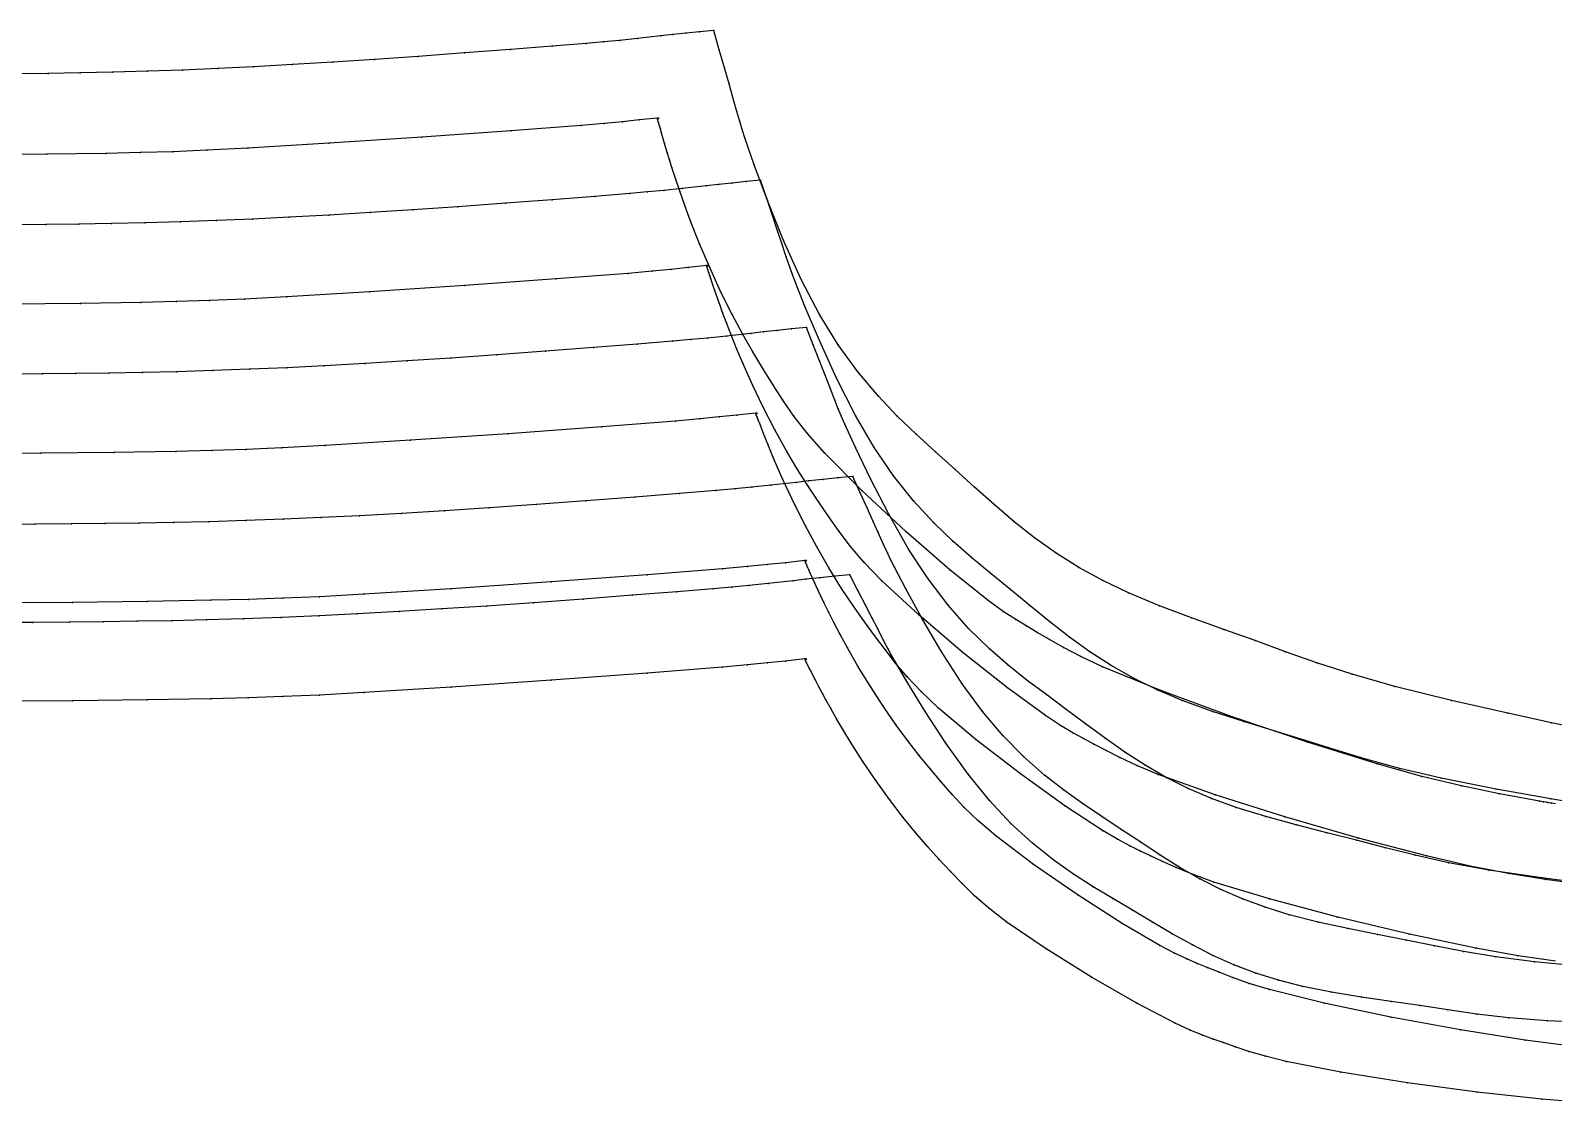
# Model space of a CAD drawing. Extents: x 50 to 2594, y 47 to 2136.
# Drawn here: x 1745.8 to 1900.7, y 1966.7 to 2075.7 of the extents above; entities that cross this region are included whole.
import ezdxf

# ---------------------------------------------------------------- set-up
doc = ezdxf.new("R2010")
doc.units = 0

# ---------------------------------------------------------------- blocks, each defined once
blk = doc.blocks.new('837.ESPALDA_XS')
at = {"layer": '1'}
blk.add_lwpolyline([(1905.279, 1974.788), (1900.09, 1975.021), (1896.156, 1975.328), (1892.876, 1975.707), (1889.952, 1976.131), (1887.086, 1976.571), (1884.175, 1976.992), (1881.151, 1977.435), (1878.122, 1977.934), (1875.197, 1978.52), (1872.731, 1979.145), (1870.404, 1979.874), (1868.181, 1980.714), (1866.03, 1981.673), (1863.96, 1982.73), (1861.919, 1983.871), (1859.897, 1985.059), (1857.886, 1986.257), (1855.87, 1987.447), (1853.862, 1988.655), (1851.872, 1989.925), (1849.906, 1991.303), (1847.69, 1993.071), (1845.501, 1995.091), (1843.326, 1997.414), (1841.149, 2000.092), (1838.889, 2003.251), (1836.787, 2006.461), (1835.02, 2009.33), (1833.764, 2011.467), (1833.339, 2012.218), (1832.981, 2012.881), (1832.565, 2013.684), (1831.964, 2014.857), (1831.396, 2015.962), (1830.714, 2017.286), (1829.947, 2018.773), (1829.125, 2020.366), (1827.588, 2020.222), (1826.085, 2020.067), (1824.659, 2019.91), (1823.355, 2019.763), (1820.812, 2019.48), (1818.863, 2019.276), (1817.13, 2019.111), (1815.233, 2018.946), (1811.533, 2018.642), (1806.998, 2018.284), (1802.011, 2017.902), (1796.954, 2017.528), (1792.185, 2017.191), (1787.655, 2016.89), (1783.296, 2016.623), (1779.042, 2016.388), (1775.152, 2016.196), (1771.298, 2016.03), (1767.486, 2015.891), (1763.72, 2015.78), (1760.175, 2015.7), (1756.672, 2015.64), (1753.208, 2015.595), (1749.778, 2015.557), (1746.046, 2015.523), (1742.167, 2015.51)], dxfattribs=at)
at = {"layer": '14'}
blk.add_lwpolyline([(1903.667, 1966.706), (1899.495, 1967.038), (1892.936, 1967.751), (1885.825, 1968.701), (1879.046, 1969.779), (1873.486, 1970.878), (1871.388, 1971.408), (1869.704, 1971.91), (1868.316, 1972.378), (1867.104, 1972.807), (1866.074, 1973.164), (1864.984, 1973.561), (1863.729, 1974.073), (1862.204, 1974.776), (1858.322, 1976.813), (1853.72, 1979.461), (1849.094, 1982.327), (1845.14, 1985.018), (1843.27, 1986.461), (1841.785, 1987.755), (1840.538, 1988.973), (1839.382, 1990.187), (1838.231, 1991.422), (1837.038, 1992.739), (1835.813, 1994.15), (1834.565, 1995.673), (1833.153, 1997.521), (1831.769, 1999.451), (1830.459, 2001.383), (1829.266, 2003.239), (1828.479, 2004.528), (1827.784, 2005.709), (1827.185, 2006.762), (1826.686, 2007.665), (1826.347, 2008.293), (1826.014, 2008.921), (1825.627, 2009.665), (1825.126, 2010.636), (1824.998, 2010.886), (1824.862, 2011.149), (1824.72, 2011.425), (1824.573, 2011.71), (1824.68, 2011.779), (1824.691, 2011.81), (1824.638, 2011.815), (1824.554, 2011.808), (1822.58, 2011.597), (1820.752, 2011.401), (1818.736, 2011.198), (1816.194, 2010.967), (1808.514, 2010.352), (1798.756, 2009.639), (1788.592, 2008.944), (1779.692, 2008.386), (1775.203, 2008.141), (1771.455, 2007.976), (1767.94, 2007.861), (1764.151, 2007.77), (1757.678, 2007.645), (1750.086, 2007.55), (1741.805, 2007.526)], dxfattribs=at)
at = {"layer": '2'}
for p in [(1829.125, 2020.366), (1824.573, 2011.71)]:
    blk.add_point(p, dxfattribs=at)
at = {"layer": '3'}
for p in [(1823.355, 2019.763), (1824.659, 2019.91), (1826.085, 2020.067), (1827.588, 2020.222), (1806.998, 2018.284), (1811.533, 2018.642), (1815.233, 2018.946), (1817.13, 2019.111), (1818.863, 2019.276), (1820.812, 2019.48), (1829.947, 2018.773), (1783.296, 2016.623), (1787.655, 2016.89), (1792.185, 2017.191), (1796.954, 2017.528), (1802.011, 2017.902), (1830.714, 2017.286), (1746.046, 2015.523), (1749.778, 2015.557), (1753.208, 2015.595), (1756.672, 2015.64), (1760.175, 2015.7), (1763.72, 2015.78), (1767.486, 2015.891), (1771.298, 2016.03), (1775.152, 2016.196), (1779.042, 2016.388), (1831.396, 2015.962), (1831.964, 2014.857), (1832.565, 2013.684), (1832.981, 2012.881), (1833.339, 2012.218), (1816.194, 2010.967), (1818.736, 2011.198), (1820.752, 2011.401), (1822.58, 2011.597), (1824.554, 2011.808), (1824.638, 2011.815), (1824.68, 2011.779), (1824.691, 2011.81), (1824.72, 2011.425), (1824.862, 2011.149), (1824.998, 2010.886), (1825.126, 2010.636), (1833.764, 2011.467), (1788.592, 2008.944), (1798.756, 2009.639), (1808.514, 2010.352), (1825.627, 2009.665), (1826.014, 2008.921), (1835.02, 2009.33), (1750.086, 2007.55), (1757.678, 2007.645), (1764.151, 2007.77), (1767.94, 2007.861), (1771.455, 2007.976), (1775.203, 2008.141), (1779.692, 2008.386), (1826.347, 2008.293), (1826.686, 2007.665), (1827.185, 2006.762), (1836.787, 2006.461), (1827.784, 2005.709), (1828.479, 2004.528), (1829.266, 2003.239), (1838.889, 2003.251), (1830.459, 2001.383), (1841.149, 2000.092), (1831.769, 1999.451), (1833.153, 1997.521), (1843.326, 1997.414), (1834.565, 1995.673), (1845.501, 1995.091), (1835.813, 1994.15), (1837.038, 1992.739), (1847.69, 1993.071), (1838.231, 1991.422), (1849.906, 1991.303), (1839.382, 1990.187), (1840.538, 1988.973), (1851.872, 1989.925), (1841.785, 1987.755), (1853.862, 1988.655), (1855.87, 1987.447), (1843.27, 1986.461), (1857.886, 1986.257), (1845.14, 1985.018), (1859.897, 1985.059), (1861.919, 1983.871), (1863.96, 1982.73), (1849.094, 1982.327), (1866.03, 1981.673), (1853.72, 1979.461), (1868.181, 1980.714), (1870.404, 1979.874), (1872.731, 1979.145), (1875.197, 1978.52), (1878.122, 1977.934), (1858.322, 1976.813), (1881.151, 1977.435), (1884.175, 1976.992), (1887.086, 1976.571), (1889.952, 1976.131), (1892.876, 1975.707), (1896.156, 1975.328), (1900.09, 1975.021), (1862.204, 1974.776), (1863.729, 1974.073), (1864.984, 1973.561), (1866.074, 1973.164), (1867.104, 1972.807), (1868.316, 1972.378), (1869.704, 1971.91), (1871.388, 1971.408), (1873.486, 1970.878), (1879.046, 1969.779), (1885.825, 1968.701), (1892.936, 1967.751), (1899.495, 1967.038)]:
    blk.add_point(p, dxfattribs=at)
blk = doc.blocks.new('837.ESPALDA_S')
at = {"layer": '1'}
blk.add_lwpolyline([(1903.991, 1980.512), (1898.766, 1981.009), (1894.811, 1981.518), (1891.52, 1982.067), (1888.59, 1982.642), (1885.719, 1983.231), (1882.803, 1983.803), (1879.774, 1984.403), (1876.742, 1985.059), (1873.819, 1985.799), (1871.362, 1986.554), (1869.05, 1987.407), (1866.849, 1988.368), (1864.726, 1989.445), (1862.691, 1990.616), (1860.688, 1991.871), (1858.708, 1993.172), (1856.739, 1994.482), (1854.764, 1995.785), (1852.799, 1997.106), (1850.854, 1998.488), (1848.94, 1999.978), (1846.792, 2001.875), (1844.685, 2004.024), (1842.607, 2006.479), (1840.546, 2009.291), (1838.424, 2012.594), (1836.465, 2015.94), (1834.827, 2018.925), (1833.667, 2021.145), (1833.275, 2021.925), (1832.948, 2022.612), (1832.569, 2023.443), (1832.021, 2024.657), (1831.504, 2025.801), (1830.882, 2027.172), (1830.183, 2028.712), (1829.434, 2030.361), (1827.895, 2030.217), (1826.39, 2030.061), (1824.962, 2029.904), (1823.656, 2029.757), (1821.109, 2029.474), (1819.157, 2029.269), (1817.422, 2029.103), (1815.522, 2028.938), (1811.817, 2028.634), (1807.275, 2028.275), (1802.281, 2027.892), (1797.216, 2027.518), (1792.44, 2027.18), (1787.904, 2026.879), (1783.539, 2026.612), (1779.278, 2026.376), (1775.382, 2026.184), (1771.523, 2026.017), (1767.705, 2025.878), (1763.933, 2025.767), (1760.383, 2025.686), (1756.876, 2025.627), (1753.406, 2025.581), (1749.971, 2025.543), (1746.234, 2025.509), (1742.349, 2025.496)], dxfattribs=at)
at = {"layer": '14'}
blk.add_lwpolyline([(1901.999, 1972.504), (1897.814, 1973.043), (1891.246, 1974.084), (1884.132, 1975.39), (1877.36, 1976.809), (1871.815, 1978.19), (1869.728, 1978.826), (1868.058, 1979.414), (1866.683, 1979.954), (1865.484, 1980.446), (1864.464, 1980.856), (1863.386, 1981.309), (1862.148, 1981.886), (1860.647, 1982.669), (1856.838, 1984.911), (1852.334, 1987.804), (1847.817, 1990.918), (1843.969, 1993.822), (1842.157, 1995.367), (1840.725, 1996.743), (1839.529, 1998.03), (1838.425, 1999.309), (1837.327, 2000.61), (1836.191, 2001.994), (1835.026, 2003.476), (1833.845, 2005.071), (1832.514, 2007.001), (1831.216, 2009.012), (1829.991, 2011.022), (1828.882, 2012.95), (1828.152, 2014.286), (1827.511, 2015.51), (1826.96, 2016.599), (1826.502, 2017.533), (1826.191, 2018.182), (1825.887, 2018.831), (1825.534, 2019.599), (1825.077, 2020.602), (1824.96, 2020.859), (1824.836, 2021.131), (1824.707, 2021.415), (1824.573, 2021.71), (1824.68, 2021.779), (1824.691, 2021.81), (1824.638, 2021.815), (1824.554, 2021.808), (1822.58, 2021.597), (1820.752, 2021.401), (1818.736, 2021.198), (1816.194, 2020.967), (1808.514, 2020.352), (1798.756, 2019.639), (1788.592, 2018.944), (1779.692, 2018.386), (1775.203, 2018.141), (1771.455, 2017.976), (1767.94, 2017.861), (1764.151, 2017.77), (1757.678, 2017.645), (1750.086, 2017.55), (1741.805, 2017.526)], dxfattribs=at)
at = {"layer": '2'}
for p in [(1829.434, 2030.361), (1824.573, 2021.71)]:
    blk.add_point(p, dxfattribs=at)
at = {"layer": '3'}
for p in [(1817.422, 2029.103), (1819.157, 2029.269), (1821.109, 2029.474), (1823.656, 2029.757), (1824.962, 2029.904), (1826.39, 2030.061), (1827.895, 2030.217), (1797.216, 2027.518), (1802.281, 2027.892), (1807.275, 2028.275), (1811.817, 2028.634), (1815.522, 2028.938), (1830.183, 2028.712), (1771.523, 2026.017), (1775.382, 2026.184), (1779.278, 2026.376), (1783.539, 2026.612), (1787.904, 2026.879), (1792.44, 2027.18), (1830.882, 2027.172), (1746.234, 2025.509), (1749.971, 2025.543), (1753.406, 2025.581), (1756.876, 2025.627), (1760.383, 2025.686), (1763.933, 2025.767), (1767.705, 2025.878), (1831.504, 2025.801), (1832.021, 2024.657), (1832.569, 2023.443), (1820.752, 2021.401), (1822.58, 2021.597), (1824.554, 2021.808), (1824.638, 2021.815), (1824.68, 2021.779), (1824.691, 2021.81), (1824.707, 2021.415), (1832.948, 2022.612), (1833.275, 2021.925), (1808.514, 2020.352), (1816.194, 2020.967), (1818.736, 2021.198), (1824.836, 2021.131), (1824.96, 2020.859), (1825.077, 2020.602), (1833.667, 2021.145), (1779.692, 2018.386), (1788.592, 2018.944), (1798.756, 2019.639), (1825.534, 2019.599), (1825.887, 2018.831), (1826.191, 2018.182), (1834.827, 2018.925), (1750.086, 2017.55), (1757.678, 2017.645), (1764.151, 2017.77), (1767.94, 2017.861), (1771.455, 2017.976), (1775.203, 2018.141), (1826.502, 2017.533), (1826.96, 2016.599), (1827.511, 2015.51), (1836.465, 2015.94), (1828.152, 2014.286), (1828.882, 2012.95), (1838.424, 2012.594), (1829.991, 2011.022), (1831.216, 2009.012), (1840.546, 2009.291), (1832.514, 2007.001), (1842.607, 2006.479), (1833.845, 2005.071), (1835.026, 2003.476), (1844.685, 2004.024), (1836.191, 2001.994), (1846.792, 2001.875), (1837.327, 2000.61), (1848.94, 1999.978), (1838.425, 1999.309), (1839.529, 1998.03), (1850.854, 1998.488), (1840.725, 1996.743), (1852.799, 1997.106), (1842.157, 1995.367), (1854.764, 1995.785), (1843.969, 1993.822), (1856.739, 1994.482), (1858.708, 1993.172), (1860.688, 1991.871), (1847.817, 1990.918), (1862.691, 1990.616), (1864.726, 1989.445), (1852.334, 1987.804), (1866.849, 1988.368), (1869.05, 1987.407), (1871.362, 1986.554), (1873.819, 1985.799), (1856.838, 1984.911), (1876.742, 1985.059), (1879.774, 1984.403), (1860.647, 1982.669), (1882.803, 1983.803), (1885.719, 1983.231), (1888.59, 1982.642), (1862.148, 1981.886), (1863.386, 1981.309), (1891.52, 1982.067), (1894.811, 1981.518), (1898.766, 1981.009), (1864.464, 1980.856), (1865.484, 1980.446), (1866.683, 1979.954), (1868.058, 1979.414), (1869.728, 1978.826), (1871.815, 1978.19), (1877.36, 1976.809), (1884.132, 1975.39), (1891.246, 1974.084), (1897.814, 1973.043)]:
    blk.add_point(p, dxfattribs=at)
blk = doc.blocks.new('837.ESPALDA_M')
at = {"layer": '1'}
blk.add_lwpolyline([(1904.904, 1988.84), (1899.509, 1989.542), (1894.102, 1990.347), (1890.016, 1991.095), (1886.624, 1991.847), (1883.608, 1992.607), (1880.654, 1993.378), (1877.653, 1994.134), (1874.535, 1994.926), (1871.418, 1995.776), (1868.418, 1996.707), (1865.905, 1997.628), (1863.547, 1998.643), (1861.31, 1999.763), (1859.162, 2001), (1857.11, 2002.331), (1855.096, 2003.747), (1853.108, 2005.209), (1851.133, 2006.681), (1849.15, 2008.145), (1847.179, 2009.627), (1845.233, 2011.172), (1843.324, 2012.828), (1841.195, 2014.919), (1839.122, 2017.271), (1837.096, 2019.939), (1835.108, 2022.978), (1833.083, 2026.53), (1831.23, 2030.118), (1829.691, 2033.314), (1828.607, 2035.687), (1828.243, 2036.52), (1827.94, 2037.252), (1827.592, 2038.138), (1827.089, 2039.431), (1826.614, 2040.649), (1826.043, 2042.11), (1825.402, 2043.75), (1824.713, 2045.506), (1823.209, 2045.366), (1821.737, 2045.213), (1820.341, 2045.06), (1819.065, 2044.917), (1816.574, 2044.64), (1814.666, 2044.439), (1812.969, 2044.278), (1811.112, 2044.116), (1807.49, 2043.819), (1803.05, 2043.468), (1798.167, 2043.094), (1793.216, 2042.728), (1788.546, 2042.399), (1784.111, 2042.105), (1779.844, 2041.843), (1775.678, 2041.613), (1771.87, 2041.425), (1768.097, 2041.263), (1764.364, 2041.127), (1760.677, 2041.018), (1757.206, 2040.94), (1753.777, 2040.882), (1750.385, 2040.837), (1747.027, 2040.801), (1743.373, 2040.767)], dxfattribs=at)
at = {"layer": '14'}
blk.add_lwpolyline([(1900.905, 1981.064), (1897.099, 1981.627), (1892.795, 1982.409), (1886.05, 1983.838), (1878.756, 1985.57), (1871.82, 1987.402), (1866.153, 1989.128), (1864.028, 1989.898), (1862.33, 1990.597), (1860.935, 1991.229), (1859.72, 1991.802), (1858.686, 1992.281), (1857.595, 1992.808), (1856.344, 1993.472), (1854.831, 1994.363), (1851.008, 1996.887), (1846.5, 2000.123), (1841.991, 2003.589), (1838.161, 2006.801), (1836.368, 2008.497), (1834.959, 2009.998), (1833.79, 2011.395), (1832.715, 2012.778), (1831.649, 2014.184), (1830.546, 2015.677), (1829.42, 2017.274), (1828.282, 2018.988), (1827.007, 2021.058), (1825.771, 2023.209), (1824.611, 2025.355), (1823.565, 2027.41), (1822.881, 2028.833), (1822.283, 2030.134), (1821.771, 2031.291), (1821.346, 2032.283), (1821.059, 2032.971), (1820.779, 2033.66), (1820.455, 2034.473), (1820.035, 2035.536), (1819.928, 2035.808), (1819.815, 2036.096), (1819.696, 2036.398), (1819.573, 2036.71), (1819.677, 2036.777), (1819.688, 2036.807), (1819.636, 2036.812), (1819.554, 2036.806), (1817.628, 2036.602), (1815.844, 2036.412), (1813.875, 2036.216), (1811.395, 2035.992), (1803.898, 2035.399), (1794.374, 2034.712), (1784.453, 2034.044), (1775.766, 2033.507), (1771.385, 2033.272), (1767.727, 2033.114), (1764.296, 2033.005), (1760.598, 2032.919), (1754.28, 2032.803), (1746.87, 2032.717), (1738.788, 2032.702)], dxfattribs=at)
at = {"layer": '2'}
for p in [(1824.713, 2045.506), (1819.573, 2036.71)]:
    blk.add_point(p, dxfattribs=at)
at = {"layer": '3'}
for p in [(1816.574, 2044.64), (1819.065, 2044.917), (1820.341, 2045.06), (1821.737, 2045.213), (1823.209, 2045.366), (1798.167, 2043.094), (1803.05, 2043.468), (1807.49, 2043.819), (1811.112, 2044.116), (1812.969, 2044.278), (1814.666, 2044.439), (1825.402, 2043.75), (1771.87, 2041.425), (1775.678, 2041.613), (1779.844, 2041.843), (1784.111, 2042.105), (1788.546, 2042.399), (1793.216, 2042.728), (1826.043, 2042.11), (1747.027, 2040.801), (1750.385, 2040.837), (1753.777, 2040.882), (1757.206, 2040.94), (1760.677, 2041.018), (1764.364, 2041.127), (1768.097, 2041.263), (1826.614, 2040.649), (1827.089, 2039.431), (1819.554, 2036.806), (1819.636, 2036.812), (1819.677, 2036.777), (1819.688, 2036.807), (1827.592, 2038.138), (1827.94, 2037.252), (1803.898, 2035.399), (1811.395, 2035.992), (1813.875, 2036.216), (1815.844, 2036.412), (1817.628, 2036.602), (1819.696, 2036.398), (1819.815, 2036.096), (1819.928, 2035.808), (1820.035, 2035.536), (1828.243, 2036.52), (1828.607, 2035.687), (1784.453, 2034.044), (1794.374, 2034.712), (1820.455, 2034.473), (1820.779, 2033.66), (1746.87, 2032.717), (1754.28, 2032.803), (1760.598, 2032.919), (1764.296, 2033.005), (1767.727, 2033.114), (1771.385, 2033.272), (1775.766, 2033.507), (1821.059, 2032.971), (1821.346, 2032.283), (1829.691, 2033.314), (1821.771, 2031.291), (1822.283, 2030.134), (1831.23, 2030.118), (1822.881, 2028.833), (1823.565, 2027.41), (1833.083, 2026.53), (1824.611, 2025.355), (1825.771, 2023.209), (1835.108, 2022.978), (1827.007, 2021.058), (1837.096, 2019.939), (1828.282, 2018.988), (1829.42, 2017.274), (1839.122, 2017.271), (1830.546, 2015.677), (1831.649, 2014.184), (1841.195, 2014.919), (1832.715, 2012.778), (1843.324, 2012.828), (1833.79, 2011.395), (1845.233, 2011.172), (1834.959, 2009.998), (1847.179, 2009.627), (1836.368, 2008.497), (1849.15, 2008.145), (1838.161, 2006.801), (1851.133, 2006.681), (1853.108, 2005.209), (1841.991, 2003.589), (1855.096, 2003.747), (1857.11, 2002.331), (1846.5, 2000.123), (1859.162, 2001), (1861.31, 1999.763), (1863.547, 1998.643), (1851.008, 1996.887), (1865.905, 1997.628), (1868.418, 1996.707), (1871.418, 1995.776), (1854.831, 1994.363), (1856.344, 1993.472), (1874.535, 1994.926), (1877.653, 1994.134), (1880.654, 1993.378), (1857.595, 1992.808), (1858.686, 1992.281), (1883.608, 1992.607), (1886.624, 1991.847), (1859.72, 1991.802), (1860.935, 1991.229), (1862.33, 1990.597), (1890.016, 1991.095), (1894.102, 1990.347), (1864.028, 1989.898), (1866.153, 1989.128), (1899.509, 1989.542), (1871.82, 1987.402), (1878.756, 1985.57), (1886.05, 1983.838), (1892.795, 1982.409), (1897.099, 1981.627)]:
    blk.add_point(p, dxfattribs=at)
blk = doc.blocks.new('837.ESPALDA_L')
at = {"layer": '1'}
blk.add_lwpolyline([(1904.687, 1996.847), (1900.41, 1997.573), (1894.846, 1998.576), (1889.273, 1999.688), (1885.07, 2000.672), (1881.587, 2001.626), (1878.495, 2002.568), (1875.468, 2003.519), (1872.391, 2004.457), (1869.194, 2005.437), (1866.001, 2006.478), (1862.935, 2007.597), (1860.373, 2008.681), (1857.977, 2009.855), (1855.712, 2011.132), (1853.545, 2012.526), (1851.482, 2014.012), (1849.464, 2015.584), (1847.475, 2017.203), (1845.499, 2018.832), (1843.515, 2020.453), (1841.545, 2022.091), (1839.603, 2023.795), (1837.706, 2025.611), (1835.602, 2027.89), (1833.57, 2030.437), (1831.603, 2033.31), (1829.693, 2036.566), (1827.772, 2040.356), (1826.032, 2044.176), (1824.596, 2047.571), (1823.592, 2050.09), (1823.257, 2050.973), (1822.98, 2051.749), (1822.663, 2052.686), (1822.207, 2054.054), (1821.776, 2055.343), (1821.258, 2056.888), (1820.675, 2058.623), (1820.05, 2060.482), (1818.58, 2060.345), (1817.141, 2060.198), (1815.776, 2060.049), (1814.529, 2059.91), (1812.094, 2059.641), (1810.229, 2059.447), (1808.57, 2059.291), (1806.755, 2059.135), (1803.214, 2058.847), (1798.874, 2058.508), (1794.101, 2058.147), (1789.261, 2057.794), (1784.697, 2057.476), (1780.361, 2057.192), (1776.19, 2056.94), (1772.118, 2056.719), (1768.396, 2056.539), (1764.708, 2056.383), (1761.059, 2056.254), (1757.455, 2056.151), (1754.062, 2056.077), (1750.71, 2056.023), (1747.395, 2055.982), (1744.113, 2055.95)], dxfattribs=at)
at = {"layer": '14'}
blk.add_lwpolyline([(1903.824, 1988.829), (1899.876, 1989.367), (1896.116, 1989.978), (1892.198, 1990.75), (1887.776, 1991.775), (1880.855, 1993.592), (1873.379, 1995.751), (1866.281, 1997.995), (1860.492, 2000.066), (1858.327, 2000.971), (1856.601, 2001.779), (1855.187, 2002.504), (1853.956, 2003.158), (1852.909, 2003.707), (1851.803, 2004.307), (1850.539, 2005.057), (1849.016, 2006.056), (1845.178, 2008.864), (1840.666, 2012.443), (1836.164, 2016.259), (1832.354, 2019.78), (1830.579, 2021.627), (1829.194, 2023.253), (1828.051, 2024.76), (1827.006, 2026.247), (1825.97, 2027.757), (1824.901, 2029.361), (1823.813, 2031.071), (1822.719, 2032.905), (1821.501, 2035.114), (1820.326, 2037.406), (1819.23, 2039.688), (1818.249, 2041.871), (1817.61, 2043.379), (1817.055, 2044.758), (1816.581, 2045.983), (1816.191, 2047.032), (1815.927, 2047.76), (1815.671, 2048.488), (1815.376, 2049.347), (1814.994, 2050.47), (1814.896, 2050.758), (1814.793, 2051.062), (1814.685, 2051.38), (1814.573, 2051.71), (1814.675, 2051.776), (1814.685, 2051.805), (1814.635, 2051.81), (1814.555, 2051.803), (1812.675, 2051.606), (1810.935, 2051.423), (1809.015, 2051.233), (1806.595, 2051.018), (1799.282, 2050.446), (1789.992, 2049.785), (1780.315, 2049.143), (1771.84, 2048.627), (1767.567, 2048.402), (1763.998, 2048.251), (1760.652, 2048.149), (1757.045, 2048.068), (1750.882, 2047.961), (1743.654, 2047.885)], dxfattribs=at)
at = {"layer": '2'}
for p in [(1820.05, 2060.482), (1814.573, 2051.71)]:
    blk.add_point(p, dxfattribs=at)
at = {"layer": '3'}
for p in [(1815.776, 2060.049), (1817.141, 2060.198), (1818.58, 2060.345), (1798.874, 2058.508), (1803.214, 2058.847), (1806.755, 2059.135), (1808.57, 2059.291), (1810.229, 2059.447), (1812.094, 2059.641), (1814.529, 2059.91), (1820.675, 2058.623), (1776.19, 2056.94), (1780.361, 2057.192), (1784.697, 2057.476), (1789.261, 2057.794), (1794.101, 2058.147), (1821.258, 2056.888), (1747.395, 2055.982), (1750.71, 2056.023), (1754.062, 2056.077), (1757.455, 2056.151), (1761.059, 2056.254), (1764.708, 2056.383), (1768.396, 2056.539), (1772.118, 2056.719), (1821.776, 2055.343), (1822.207, 2054.054), (1822.663, 2052.686), (1806.595, 2051.018), (1809.015, 2051.233), (1810.935, 2051.423), (1812.675, 2051.606), (1814.555, 2051.803), (1814.635, 2051.81), (1814.675, 2051.776), (1814.685, 2051.805), (1814.685, 2051.38), (1814.793, 2051.062), (1814.896, 2050.758), (1822.98, 2051.749), (1823.257, 2050.973), (1780.315, 2049.143), (1789.992, 2049.785), (1799.282, 2050.446), (1814.994, 2050.47), (1815.376, 2049.347), (1823.592, 2050.09), (1750.882, 2047.961), (1757.045, 2048.068), (1760.652, 2048.149), (1763.998, 2048.251), (1767.567, 2048.402), (1771.84, 2048.627), (1815.671, 2048.488), (1815.927, 2047.76), (1816.191, 2047.032), (1824.596, 2047.571), (1816.581, 2045.983), (1817.055, 2044.758), (1817.61, 2043.379), (1826.032, 2044.176), (1818.249, 2041.871), (1827.772, 2040.356), (1819.23, 2039.688), (1820.326, 2037.406), (1829.693, 2036.566), (1821.501, 2035.114), (1822.719, 2032.905), (1831.603, 2033.31), (1823.813, 2031.071), (1824.901, 2029.361), (1833.57, 2030.437), (1825.97, 2027.757), (1835.602, 2027.89), (1827.006, 2026.247), (1828.051, 2024.76), (1837.706, 2025.611), (1829.194, 2023.253), (1839.603, 2023.795), (1830.579, 2021.627), (1841.545, 2022.091), (1832.354, 2019.78), (1843.515, 2020.453), (1845.499, 2018.832), (1847.475, 2017.203), (1836.164, 2016.259), (1849.464, 2015.584), (1851.482, 2014.012), (1840.666, 2012.443), (1853.545, 2012.526), (1855.712, 2011.132), (1857.977, 2009.855), (1845.178, 2008.864), (1860.373, 2008.681), (1862.935, 2007.597), (1849.016, 2006.056), (1866.001, 2006.478), (1850.539, 2005.057), (1851.803, 2004.307), (1869.194, 2005.437), (1872.391, 2004.457), (1852.909, 2003.707), (1853.956, 2003.158), (1875.468, 2003.519), (1855.187, 2002.504), (1856.601, 2001.779), (1878.495, 2002.568), (1881.587, 2001.626), (1858.327, 2000.971), (1860.492, 2000.066), (1885.07, 2000.672), (1889.273, 1999.688), (1894.846, 1998.576), (1866.281, 1997.995), (1900.41, 1997.573), (1873.379, 1995.751), (1880.855, 1993.592), (1887.776, 1991.775), (1892.198, 1990.75), (1896.116, 1989.978), (1899.876, 1989.367)]:
    blk.add_point(p, dxfattribs=at)
blk = doc.blocks.new('837.ESPALDA_XL')
at = {"layer": '1'}
blk.add_lwpolyline([(1902.247, 2004.949), (1900.478, 2005.322), (1896.054, 2006.284), (1890.301, 2007.596), (1884.545, 2009.022), (1880.211, 2010.249), (1876.625, 2011.41), (1873.447, 2012.541), (1870.337, 2013.677), (1867.174, 2014.802), (1863.889, 2015.977), (1860.61, 2017.215), (1857.468, 2018.528), (1854.848, 2019.781), (1852.407, 2021.12), (1850.107, 2022.56), (1847.915, 2024.116), (1845.836, 2025.764), (1843.807, 2027.5), (1841.811, 2029.283), (1839.829, 2031.076), (1837.839, 2032.86), (1835.863, 2034.663), (1833.92, 2036.531), (1832.03, 2038.515), (1829.946, 2040.992), (1827.949, 2043.745), (1826.036, 2046.834), (1824.202, 2050.32), (1822.381, 2054.363), (1820.749, 2058.428), (1819.415, 2062.036), (1818.489, 2064.71), (1818.182, 2065.647), (1817.93, 2066.469), (1817.645, 2067.461), (1817.235, 2068.909), (1816.848, 2070.273), (1816.382, 2071.909), (1815.857, 2073.746), (1815.295, 2075.713), (1813.859, 2075.579), (1812.454, 2075.435), (1811.122, 2075.289), (1809.903, 2075.153), (1807.526, 2074.89), (1805.705, 2074.7), (1804.086, 2074.546), (1802.313, 2074.393), (1798.856, 2074.111), (1794.618, 2073.779), (1789.958, 2073.424), (1785.232, 2073.078), (1780.776, 2072.766), (1776.543, 2072.487), (1772.47, 2072.24), (1768.494, 2072.022), (1764.86, 2071.845), (1761.259, 2071.692), (1757.696, 2071.564), (1754.177, 2071.463), (1750.864, 2071.39), (1747.592, 2071.336), (1744.355, 2071.295)], dxfattribs=at)
at = {"layer": '14'}
blk.add_lwpolyline([(1900.898, 1997.064), (1900.485, 1997.134), (1900.076, 1997.204), (1899.672, 1997.273), (1899.272, 1997.343), (1895.2, 1998.084), (1891.327, 1998.891), (1887.298, 1999.873), (1882.757, 2001.141), (1875.66, 2003.346), (1868.003, 2005.932), (1860.741, 2008.587), (1854.831, 2011.004), (1852.626, 2012.043), (1850.873, 2012.961), (1849.44, 2013.779), (1848.193, 2014.515), (1847.131, 2015.132), (1846.011, 2015.806), (1844.735, 2016.643), (1843.2, 2017.75), (1839.348, 2020.84), (1834.832, 2024.762), (1830.337, 2028.93), (1826.547, 2032.759), (1824.791, 2034.757), (1823.428, 2036.509), (1822.312, 2038.124), (1821.297, 2039.716), (1820.291, 2041.331), (1819.257, 2043.044), (1818.207, 2044.869), (1817.157, 2046.822), (1815.994, 2049.17), (1814.881, 2051.602), (1813.85, 2054.022), (1812.932, 2056.332), (1812.34, 2057.926), (1811.827, 2059.382), (1811.392, 2060.676), (1811.036, 2061.782), (1810.796, 2062.549), (1810.564, 2063.316), (1810.297, 2064.221), (1809.952, 2065.403), (1809.864, 2065.707), (1809.771, 2066.027), (1809.674, 2066.363), (1809.573, 2066.71), (1809.672, 2066.774), (1809.682, 2066.802), (1809.634, 2066.807), (1809.556, 2066.801), (1807.723, 2066.611), (1806.027, 2066.434), (1804.155, 2066.251), (1801.796, 2066.043), (1794.667, 2065.493), (1785.61, 2064.858), (1776.176, 2064.241), (1767.915, 2063.748), (1763.749, 2063.533), (1760.27, 2063.389), (1757.008, 2063.292), (1753.492, 2063.218), (1747.484, 2063.119), (1740.439, 2063.052)], dxfattribs=at)
at = {"layer": '2'}
for p in [(1815.295, 2075.713), (1809.573, 2066.71)]:
    blk.add_point(p, dxfattribs=at)
at = {"layer": '3'}
for p in [(1813.859, 2075.579), (1798.856, 2074.111), (1802.313, 2074.393), (1804.086, 2074.546), (1805.705, 2074.7), (1807.526, 2074.89), (1809.903, 2075.153), (1811.122, 2075.289), (1812.454, 2075.435), (1776.543, 2072.487), (1780.776, 2072.766), (1785.232, 2073.078), (1789.958, 2073.424), (1794.618, 2073.779), (1815.857, 2073.746), (1747.592, 2071.336), (1750.864, 2071.39), (1754.177, 2071.463), (1757.696, 2071.564), (1761.259, 2071.692), (1764.86, 2071.845), (1768.494, 2072.022), (1772.47, 2072.24), (1816.382, 2071.909), (1816.848, 2070.273), (1817.235, 2068.909), (1804.155, 2066.251), (1806.027, 2066.434), (1807.723, 2066.611), (1809.556, 2066.801), (1809.634, 2066.807), (1809.672, 2066.774), (1809.674, 2066.363), (1809.682, 2066.802), (1817.645, 2067.461), (1817.93, 2066.469), (1785.61, 2064.858), (1794.667, 2065.493), (1801.796, 2066.043), (1809.771, 2066.027), (1809.864, 2065.707), (1809.952, 2065.403), (1818.182, 2065.647), (1818.489, 2064.71), (1747.484, 2063.119), (1753.492, 2063.218), (1757.008, 2063.292), (1760.27, 2063.389), (1763.749, 2063.533), (1767.915, 2063.748), (1776.176, 2064.241), (1810.297, 2064.221), (1810.564, 2063.316), (1810.796, 2062.549), (1811.036, 2061.782), (1819.415, 2062.036), (1811.392, 2060.676), (1811.827, 2059.382), (1812.34, 2057.926), (1820.749, 2058.428), (1812.932, 2056.332), (1813.85, 2054.022), (1822.381, 2054.363), (1814.881, 2051.602), (1815.994, 2049.17), (1824.202, 2050.32), (1817.157, 2046.822), (1826.036, 2046.834), (1818.207, 2044.869), (1819.257, 2043.044), (1827.949, 2043.745), (1820.291, 2041.331), (1829.946, 2040.992), (1821.297, 2039.716), (1832.03, 2038.515), (1822.312, 2038.124), (1823.428, 2036.509), (1833.92, 2036.531), (1824.791, 2034.757), (1835.863, 2034.663), (1826.547, 2032.759), (1837.839, 2032.86), (1839.829, 2031.076), (1841.811, 2029.283), (1830.337, 2028.93), (1843.807, 2027.5), (1834.832, 2024.762), (1845.836, 2025.764), (1847.915, 2024.116), (1850.107, 2022.56), (1839.348, 2020.84), (1852.407, 2021.12), (1854.848, 2019.781), (1857.468, 2018.528), (1843.2, 2017.75), (1844.735, 2016.643), (1860.61, 2017.215), (1846.011, 2015.806), (1847.131, 2015.132), (1863.889, 2015.977), (1848.193, 2014.515), (1849.44, 2013.779), (1867.174, 2014.802), (1870.337, 2013.677), (1850.873, 2012.961), (1852.626, 2012.043), (1873.447, 2012.541), (1854.831, 2011.004), (1876.625, 2011.41), (1880.211, 2010.249), (1884.545, 2009.022), (1860.741, 2008.587), (1890.301, 2007.596), (1868.003, 2005.932), (1896.054, 2006.284), (1900.478, 2005.322), (1875.66, 2003.346), (1882.757, 2001.141), (1887.298, 1999.873), (1891.327, 1998.891), (1895.2, 1998.084), (1899.272, 1997.343), (1899.672, 1997.273), (1900.076, 1997.204), (1900.485, 1997.134)]:
    blk.add_point(p, dxfattribs=at)

msp = doc.modelspace()

# ---------------------------------------------------------------- block references
at = {"layer": '1'}
for name in ['837.ESPALDA_XL', '837.ESPALDA_L', '837.ESPALDA_M', '837.ESPALDA_S', '837.ESPALDA_XS']:
    msp.add_blockref(name, (0, 0), dxfattribs=at)

doc.saveas('drawing.dxf')
